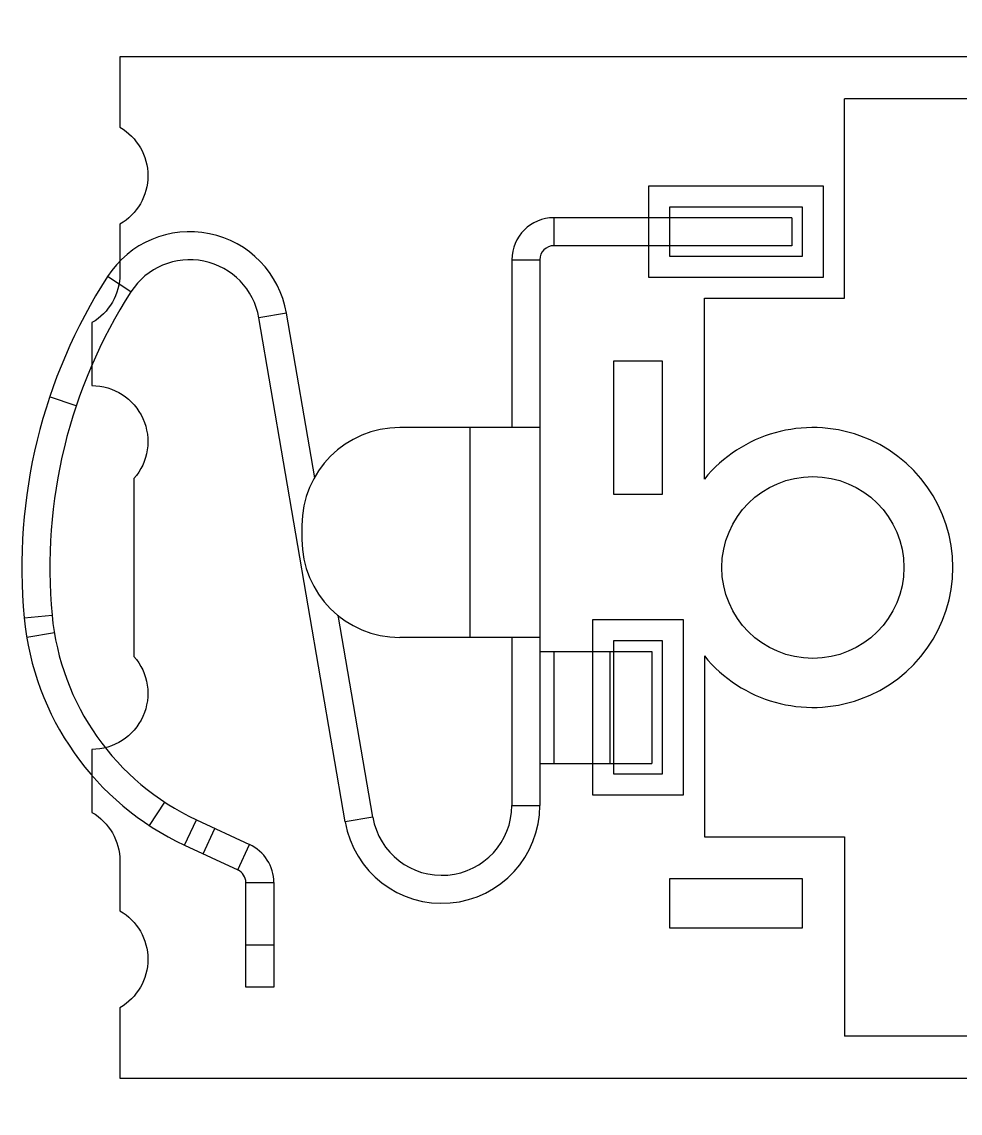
# Model space of a CAD drawing. Extents: x 16.7 to 47.9, y 2.6 to 52.9.
# Drawn here: x 16.68 to 23.38, y 45.07 to 52.87 of the extents above; entities that cross this region are included whole.
import ezdxf

# ---------------------------------------------------------------- set-up
doc = ezdxf.new("R2010")
doc.units = 0
doc.header["$LTSCALE"] = 16.335
doc.layers.get('0').update_dxf_attribs({"linetype": 'CONTINUOUS'})

msp = doc.modelspace()

# ---------------------------------------------------------------- linework, layer by layer
for p, q in [((22.5549, 50.8957), (22.5549, 52.3207)), ((26.2299, 52.3207), (22.5549, 52.3207)), ((21.1549, 51.6957), (21.1549, 51.0457)), ((22.4049, 51.6957), (21.1549, 51.6957)), ((22.4049, 51.0457), (22.4049, 51.6957)), ((21.3049, 51.5457), (21.3049, 51.1957)), ((22.2549, 51.5457), (21.3049, 51.5457)), ((22.2549, 51.1957), (22.2549, 51.5457)), ((20.4799, 51.4707), (20.4799, 51.2707)), ((22.1799, 51.4707), (20.4799, 51.4707)), ((22.1799, 51.4707), (22.1799, 51.2707)), ((22.1799, 51.2707), (20.4799, 51.2707)), ((20.1799, 51.1707), (20.1799, 49.9707)), ((20.1799, 51.1707), (20.3799, 51.1707)), ((20.3799, 51.1707), (20.3799, 47.2707)), ((21.3049, 51.1957), (22.2549, 51.1957)), ((17.4595, 50.9414), (17.2914, 51.0497)), ((21.1549, 51.0457), (22.4049, 51.0457)), ((21.5549, 49.6027), (21.5549, 50.8957)), ((21.5549, 50.8957), (22.5549, 50.8957)), ((18.5698, 50.7889), (18.3727, 50.7552)), ((18.7717, 49.6107), (18.5698, 50.7889)), ((18.9899, 47.1525), (18.3727, 50.7552)), ((20.9049, 50.4457), (20.9049, 49.4957)), ((21.2549, 50.4457), (20.9049, 50.4457)), ((21.2549, 49.4957), (21.2549, 50.4457)), ((17.0682, 50.1264), (16.8786, 50.1899)), ((20.3799, 49.9707), (19.3799, 49.9707)), ((19.8799, 49.9707), (19.8799, 48.4707)), ((20.9049, 49.4957), (21.2549, 49.4957)), ((18.6799, 49.2707), (18.6799, 49.1707)), ((16.6967, 48.6121), (16.8958, 48.6308)), ((19.1871, 47.1863), (18.9396, 48.6309)), ((20.7549, 48.5957), (20.7549, 47.3457)), ((21.4049, 48.5957), (20.7549, 48.5957)), ((21.4049, 47.3457), (21.4049, 48.5957)), ((16.9122, 48.5043), (16.7149, 48.4715)), ((20.3799, 48.4707), (19.3799, 48.4707)), ((20.1799, 48.4707), (20.1799, 47.2707)), ((20.9049, 48.4457), (20.9049, 47.4957)), ((21.2549, 48.4457), (20.9049, 48.4457)), ((21.2549, 47.4957), (21.2549, 48.4457)), ((20.3799, 48.3707), (21.1799, 48.3707)), ((20.4799, 48.3707), (20.4799, 47.5707)), ((20.8799, 48.3707), (20.8799, 47.5707)), ((21.1799, 48.3707), (21.1799, 47.5707)), ((21.5549, 48.3388), (21.5549, 47.0457)), ((20.3799, 47.5707), (21.1799, 47.5707)), ((20.9049, 47.4957), (21.2549, 47.4957)), ((17.6996, 47.2945), (17.5898, 47.1273)), ((20.1799, 47.2707), (20.3799, 47.2707)), ((20.7549, 47.3457), (21.4049, 47.3457)), ((17.8427, 46.9863), (17.9272, 47.1675)), ((17.9272, 47.1675), (18.3067, 46.9906)), ((19.1871, 47.1863), (18.9899, 47.1525)), ((17.9748, 46.9247), (18.0594, 47.1059)), ((21.5549, 47.0457), (22.5549, 47.0457)), ((22.5549, 47.0457), (22.5549, 45.6207)), ((17.8427, 46.9863), (18.2222, 46.8093)), ((18.2222, 46.8093), (18.3067, 46.9906)), ((21.3049, 46.7457), (21.3049, 46.3957)), ((22.2549, 46.7457), (21.3049, 46.7457)), ((22.2549, 46.3957), (22.2549, 46.7457)), ((18.2799, 45.9707), (18.2799, 46.7187)), ((18.2799, 46.7187), (18.4799, 46.7187)), ((18.4799, 46.7187), (18.4799, 45.9707)), ((21.3049, 46.3957), (22.2549, 46.3957)), ((18.4799, 46.2707), (18.2799, 46.2707)), ((18.4799, 45.9707), (18.2799, 45.9707)), ((26.2299, 45.6207), (22.5549, 45.6207))]:
    msp.add_line(p, q)
msp.add_lwpolyline([(47.3799, 52.8707), (26.5299, 52.8707), (26.5299, 52.6207), (17.3799, 52.6207), (17.3799, 52.1171, -0.57735), (17.3799, 51.4243), (17.3799, 51.0671, -0.267949), (17.1799, 50.7207), (17.1799, 50.2707, -0.645751), (17.4799, 49.6062), (17.4799, 48.3353, -0.645751), (17.1799, 47.6707), (17.1799, 47.2207, -0.267949), (17.3799, 46.8743), (17.3799, 46.5171, -0.57735), (17.3799, 45.8243), (17.3799, 45.3207), (26.5299, 45.3207), (26.5299, 45.0707), (47.3799, 45.0707)], format="xyb")
msp.add_circle((22.3299, 48.9707), 0.65)
for centre, radius, start, end in [((20.4799, 51.1707), 0.3, 90, 180), ((17.8799, 50.6707), 0.7, 9.72198, 147.22092), ((20.4799, 51.1707), 0.1, 90, 180), ((17.8799, 50.6707), 0.5, 9.72198, 147.22092), ((20.5199, 48.9707), 3.84, 147.22092, 185.35922), ((20.5199, 48.9707), 3.64, 147.22092, 185.35922), ((19.3799, 49.2707), 0.7, 90, 180), ((22.3299, 48.9707), 1, 219.19497, 140.80503), ((19.3799, 49.1707), 0.7, 180, 270), ((18.6879, 48.7989), 2, 185.35922, 245), ((18.6879, 48.7989), 1.8, 185.35922, 245), ((19.6799, 47.2707), 0.7, 189.72198, 0), ((19.6799, 47.2707), 0.5, 189.72198, 0), ((18.1799, 46.7187), 0.3, 0, 65), ((18.1799, 46.7187), 0.1, 0, 65)]:
    msp.add_arc(centre, radius, start, end)

doc.saveas('drawing.dxf')
